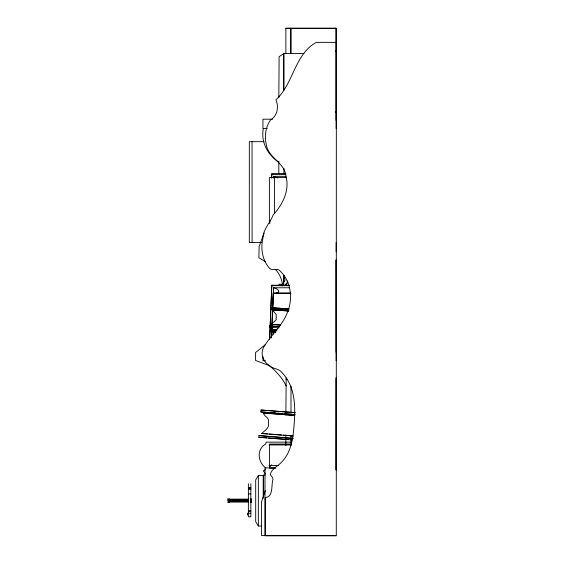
<?xml version="1.0" encoding="UTF-8"?>
<svg xmlns="http://www.w3.org/2000/svg" width="564" height="564" viewBox="0 0 564 564"><rect width="100%" height="100%" fill="white"/><g stroke="black" fill="none" stroke-linecap="round" stroke-linejoin="round"><path stroke-width="0.85" d="M283.946 276.48L283.516 283.558L283.537 279.37L283.621 282.67M250.931 500.606L250.917 502.298L250.917 498.907L250.917 502.298L250.917 498.907L250.839 500.606M283.621 283.297L283.565 285.172M283.621 283.466L283.537 279.37M247.547 513.134L247.533 515.122M284.376 276.381L283.967 278.433L284.157 275.38M284.073 278.433L284.256 275.38M286.42 285.581L285.687 284.453L287.851 282.141L287.21 280.985L287.774 282.141L285.779 284.453L286.505 285.581M283.523 282.726L284.023 275.31M269.782 223.393L269.888 220.785M271.622 178.111L271.799 173.761L285.892 173.761M271.714 177.759L271.799 173.761M273.554 178.125L273.568 176.328L285.892 176.328M269.606 339.197L271.799 285.201L289.41 285.201M269.691 338.837L271.799 285.201M271.432 337.293L273.237 292.885L290.58 292.885M271.538 337.878L273.237 292.885M273.357 293.047L273.568 287.774L289.41 287.774M271.735 334.431L272.13 324.758M272.306 320.359L272.701 310.679M272.877 306.287L273.272 296.608M273.413 293.09L273.568 287.774M292.06 439.941L258.876 437.311L258.954 435.598L293.083 438.355M278.82 327.867L269.324 327.113L269.373 325.886L279.666 326.655M283.643 279.37L283.671 285.172M295.014 414.66L260.885 411.953L261.04 410.021L295.071 412.587M288.105 310.376L270.755 309.001L270.868 307.62L288.888 308.952M275.958 331.456L270.755 331.04L270.868 329.658L276.797 330.032M270.755 331.04L273.237 331.138L273.343 329.757M284.277 276.381L283.967 278.433M284.037 275.852L284.129 275.31M284.573 281.831L285.067 279.497M265.32 490.595L261.534 501.826L261.534 535.603L335.82 535.603M264.185 233.059L259.123 246.475L258.876 257.72L265.531 261.689M229.485 502.073L228.138 500.606L229.485 499.133L227.659 499.133L248.386 499.133M263.254 498.16L263.254 475.53L258.347 475.53L255.689 479.908L255.689 521.63L258.347 526.008L261.618 526.008M278.813 97.664L279.124 56.675L283.939 53.545L303.883 53.545M280.689 325.16L271.213 324.406L276.339 319.598L275.937 318.343L276.459 317.32L275.993 315.875L276.43 314.839L272.37 309.763L288.514 310.947M293.104 436.035L261.52 433.526C264.438 430.952 269.113 428.302 268.584 424.213C268.499 421.703 269.113 419.404 266.885 417.261C265.108 416.507 260.392 410.768 266.448 413.158L294.521 415.379M261.52 433.526L265.101 433.413M269.493 467.33L271.707 464.785M265.44 344.526L255.591 352.514L255.591 360.474L269.733 365.775C276.141 371.584 282.529 377.979 286.117 385.924M229.393 499.133L227.955 500.606L229.393 502.073M265.362 469.692L263.296 470.869L265.468 473.986M276.247 292.998C281.401 291.976 277.347 288.31 273.632 287.816M275.662 468.106L269.507 468.141L269.55 444.058L291.51 444.058M271.855 174.276L285.751 174.241M271.855 285.722L289.219 285.68M336.151 128.514L336.13 28.2L285.87 28.2L285.87 53.672M285.87 28.355L336.13 28.355M272.525 119.201L262.937 119.201L262.937 128.514L267.294 128.514M264.107 141.67L249.323 141.67L249.323 242.562L261.767 242.562M286.66 177.597L269.395 177.597L269.395 223.013M278.813 284.235L283.276 284.235M273.343 293.47L290.953 293.47M336.13 352.225L336.081 259.807L336.13 360.734M265.531 360.734L262.923 360.734L262.923 356.504M286.181 377.908L285.87 415.026M285.87 379.135L286.921 379.135M291.581 442.127L266.159 442.127L265.757 443.981C256.275 449.113 257.762 462.099 265.771 468M268.901 444.954L290.918 444.954M268.901 465.526L278.588 465.526M275.443 467.887L265.002 467.887L265.002 535.426M265.143 475.036L263.381 475.036L263.381 497.751M248.379 487.529L250.839 487.529M248.379 487.994L250.839 487.994M248.379 488.6L250.839 488.6M248.379 489.291L250.839 489.291M248.379 493.867L250.839 493.867M228.498 499.753L248.379 499.753M228.138 500.606L248.379 500.606M228.498 501.452L248.379 501.452M248.379 502.073L227.659 502.073L229.252 502.298M248.379 510.815L250.839 510.815M248.379 511.181L250.839 511.181M248.379 513.254L250.839 513.254M270.755 309.001L288.846 310.334M272.391 309.84L274.746 309.932L275.19 310.447M271.213 324.406L273.632 324.413M269.324 327.113L271.799 327.212M273.815 334.142C272.222 332.224 272.44 330.567 275.19 332.485M272.391 331.886L274.746 331.977M260.885 411.953L268.732 412.439M263.169 413.137L266.476 413.264L266.927 413.743M261.604 433.406L264.904 433.533M258.876 437.311L266.709 437.798M270.868 307.62L289.008 309.058M272.37 309.763L288.74 311.06M274.428 324.568L280.463 325.047M270.868 329.658L276.91 330.137M273.237 331.138L274.971 331.272M272.37 331.808L275.817 332.076M261.04 410.021L295.099 412.728M270.48 412.58L275.733 412.996M277.481 413.13L282.733 413.546M284.482 413.687L294.979 414.519M263.141 413.024L294.732 415.527M264.826 433.66L267.456 433.871M269.211 434.005L281.492 434.978M283.248 435.119L292.899 435.887M268.457 437.932L288.542 439.525M290.291 439.666L292.039 439.807M269.373 325.886L279.8 326.775M258.954 435.598L293.125 438.51M277.685 177.949L273.568 176.328M278.764 162.27C267.759 154.733 260.702 142.255 263.296 128.705M275.338 269.465C279.765 273.709 281.908 279.814 282.719 285.779M336.081 50.316L336.13 51.613M336.081 111.27L336.13 112.18M336.081 112.053L336.13 112.567M336.137 242.492L336.137 251.812M336.081 28.2L336.081 120.315M290.996 28.2L290.996 53.517M290.996 386.114L290.996 412.305M290.996 414.054L290.996 415.802M290.996 435.88L290.996 445.482M290.721 28.2L290.721 53.517M285.87 434.999L285.87 445.595M283.939 53.545L283.939 90.12M283.939 168.382L283.939 173.663M283.657 53.996L283.657 90.571M278.813 161.346L278.813 173.663M274.527 177.597L274.527 213.403M258.347 475.53L258.347 526.008M252.037 141.67L252.101 242.562M250.839 483.799L250.839 516.807L248.379 516.807L248.379 483.799M336.341 42.356L336.285 535.8L265.284 535.8L265.284 497.519C273.054 497.272 271.397 486.203 272.616 480.88C273.85 477.927 271.601 476.728 270.325 474.662C271.242 468.867 277.918 466.315 281.542 462.177C290.023 453.738 292.547 441.422 293.668 429.944C295.48 410.451 296.643 388.215 282.226 372.853C278.863 367.918 271.897 369.258 268.457 364.845C263.205 361.305 260.547 354.277 263.106 348.312C270.008 335.643 282.169 326.344 287.351 312.541C293.125 298.864 291.158 281.598 280.202 271.058C277.551 267.526 272.497 271.157 269.514 268.337C262.436 260.138 260.392 248.844 262.894 238.403C263.021 229.188 270.114 223.069 273.159 214.962C282.649 204.506 289.804 190.674 285.997 176.201C284.665 162.446 268.252 158.04 266.314 144.624C264.453 136.389 265.461 126.928 270.544 119.984C277.544 115.613 278.933 107.033 275.951 99.779C293.696 83.55 294.422 54.391 316.326 42.356L336.341 42.356M336.13 377.908L336.081 469.932L336.13 377.908"/></g></svg>
